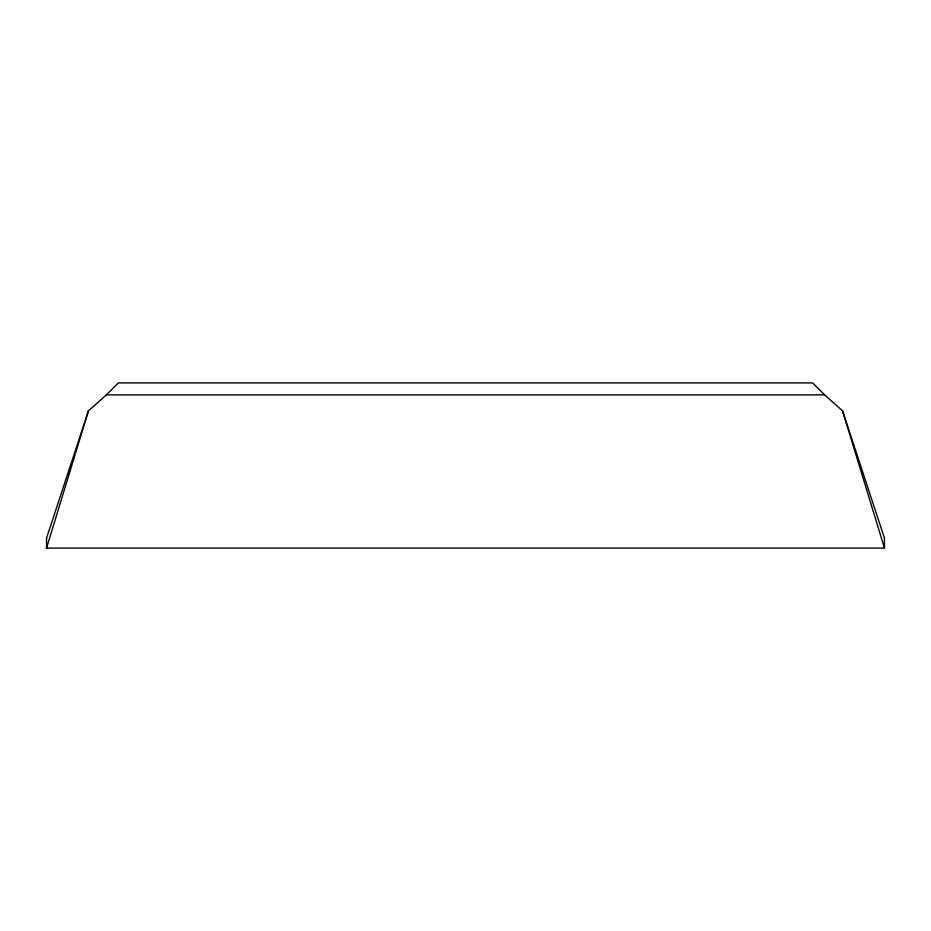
<?xml version="1.0" encoding="UTF-8"?>
<svg xmlns="http://www.w3.org/2000/svg" width="931" height="931" viewBox="0 0 931 931"><rect width="100%" height="100%" fill="white"/><g stroke="black" fill="none" stroke-linecap="round" stroke-linejoin="round"><path stroke-width="1.4" d="M46.55 548.091L88.445 410.839L106.402 394.872L118.365 382.909L812.635 382.909L824.598 394.872L842.555 410.839L884.45 538.118L884.45 548.091L46.55 548.091L46.55 538.118L88.445 410.839M106.402 394.872L824.598 394.872M842.555 410.839L884.45 548.091"/></g></svg>
